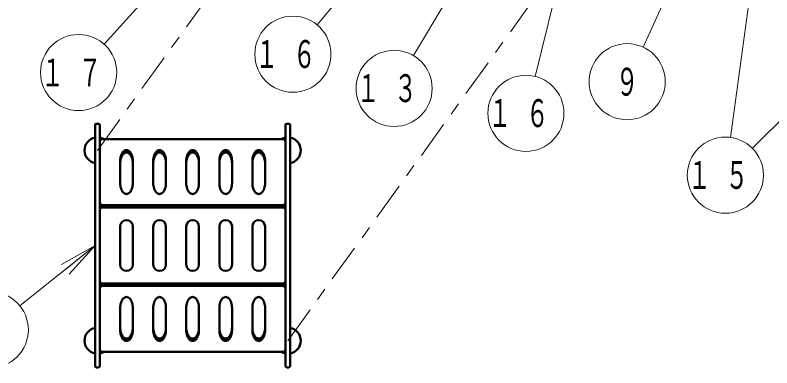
# Model space of a CAD drawing. Units: millimetres on the paper, scale 1:50. Extents: x -385 to 0, y -594 to 267.
# Drawn here: x -266.2 to -206.6, y 135.5 to 163.3 of the extents above; entities that cross this region are included whole.
import ezdxf
from ezdxf.enums import TextEntityAlignment as Align

# ---------------------------------------------------------------- set-up
doc = ezdxf.new("R2010")
doc.units = ezdxf.units.MM
doc.linetypes.add('USER2', pattern=[6, 3, -1, 1, -1])
doc.layers.add('LY_1', color=140, linetype='Continuous', lineweight=50)
doc.styles.add('ＭＳ ゴシック', font='')
doc.styles.get('ＭＳ ゴシック').set_extended_font_data('MS Gothic')

msp = doc.modelspace()

# ---------------------------------------------------------------- linework, layer by layer
at = {"layer": 'LY_1', "color": 7, "linetype": 'USER2', "lineweight": 13}
for p, q in [((-259.71, 152.624), (-237.875, 182.936)), ((-244.71, 137.624), (-222.875, 167.936))]:
    msp.add_line(p, q, dxfattribs=at)
at = {"layer": 'LY_1', "color": 7, "lineweight": 13}
for p, q in [((-252.905, 167.936), (-259.181, 160.982)), ((-237.905, 167.936), (-242.398, 162.509)), ((-230.375, 167.556), (-234.805, 160.086)), ((-222.875, 167.936), (-225.228, 158.452)), ((-213.59, 167.596), (-216.725, 160.76)), ((-207.875, 167.936), (-209.828, 153.641)), ((-192.875, 167.936), (-208.107, 152.784)), ((-259.9, 145.124), (-265.815, 140.363)), ((-262.551, 143.633), (-259.9, 145.124)), ((-259.9, 145.124), (-262.237, 143.243)), ((-259.9, 145.124), (-261.924, 142.854))]:
    msp.add_line(p, q, dxfattribs=at)
at = {"layer": 'LY_1'}
for p, q in [((-259.9, 154.624), (-259.9, 135.624)), ((-259.8, 154.724), (-259.62, 154.724)), ((-259.52, 154.624), (-259.52, 135.624)), ((-244.9, 154.624), (-244.9, 135.624)), ((-244.8, 154.724), (-244.62, 154.724)), ((-244.52, 154.624), (-244.52, 135.624)), ((-259.32, 153.51), (-245.1, 153.51)), ((-257.92, 150.046), (-257.92, 151.778)), ((-256.92, 150.046), (-256.92, 151.778)), ((-255.315, 150.046), (-255.315, 151.778)), ((-254.315, 150.046), (-254.315, 151.778)), ((-252.71, 150.046), (-252.71, 151.778)), ((-251.71, 150.046), (-251.71, 151.778)), ((-250.105, 150.046), (-250.105, 151.778)), ((-249.105, 150.046), (-249.105, 151.778)), ((-247.5, 150.046), (-247.5, 151.778)), ((-246.5, 150.046), (-246.5, 151.778)), ((-259.52, 147.924), (-259.52, 142.324)), ((-259.32, 148.314), (-245.1, 148.314)), ((-259.32, 148.124), (-245.1, 148.124)), ((-244.9, 147.924), (-244.9, 142.324)), ((-257.92, 146.624), (-257.92, 143.624)), ((-256.92, 146.624), (-256.92, 143.624)), ((-255.315, 146.624), (-255.315, 143.624)), ((-254.315, 146.624), (-254.315, 143.624)), ((-252.71, 146.624), (-252.71, 143.624)), ((-251.71, 146.624), (-251.71, 143.624)), ((-250.105, 146.624), (-250.105, 143.624)), ((-249.105, 146.624), (-249.105, 143.624)), ((-247.5, 146.624), (-247.5, 143.624)), ((-246.5, 146.624), (-246.5, 143.624)), ((-259.32, 142.124), (-245.1, 142.124)), ((-259.32, 141.934), (-245.1, 141.934)), ((-257.92, 140.202), (-257.92, 138.47)), ((-256.92, 140.202), (-256.92, 138.47)), ((-255.315, 140.202), (-255.315, 138.47)), ((-254.315, 140.202), (-254.315, 138.47)), ((-252.71, 140.202), (-252.71, 138.47)), ((-251.71, 140.202), (-251.71, 138.47)), ((-250.105, 140.202), (-250.105, 138.47)), ((-249.105, 140.202), (-249.105, 138.47)), ((-247.5, 140.202), (-247.5, 138.47)), ((-246.5, 140.202), (-246.5, 138.47)), ((-259.32, 136.738), (-245.1, 136.738)), ((-259.8, 135.524), (-259.62, 135.524)), ((-244.8, 135.524), (-244.62, 135.524))]:
    msp.add_line(p, q, dxfattribs=at)
for points in [[(-257.92, 151.778), (-257.916, 151.891), (-257.903, 152.003), (-257.882, 152.11), (-257.853, 152.211), (-257.817, 152.306), (-257.774, 152.391), (-257.725, 152.465), (-257.67, 152.528), (-257.612, 152.578), (-257.55, 152.615), (-257.486, 152.637), (-257.42, 152.644), (-257.355, 152.637), (-257.291, 152.615), (-257.229, 152.578), (-257.17, 152.528), (-257.116, 152.465), (-257.067, 152.391), (-257.024, 152.306), (-256.987, 152.211), (-256.958, 152.11), (-256.937, 152.003), (-256.925, 151.891), (-256.92, 151.778)], [(-255.315, 151.778), (-255.311, 151.891), (-255.298, 152.003), (-255.277, 152.11), (-255.248, 152.211), (-255.212, 152.306), (-255.169, 152.391), (-255.12, 152.465), (-255.065, 152.528), (-255.007, 152.578), (-254.945, 152.615), (-254.881, 152.637), (-254.815, 152.644), (-254.75, 152.637), (-254.686, 152.615), (-254.624, 152.578), (-254.565, 152.528), (-254.511, 152.465), (-254.462, 152.391), (-254.419, 152.306), (-254.382, 152.211), (-254.353, 152.11), (-254.332, 152.003), (-254.32, 151.891), (-254.315, 151.778)], [(-252.71, 151.778), (-252.706, 151.891), (-252.693, 152.003), (-252.672, 152.11), (-252.643, 152.211), (-252.607, 152.306), (-252.564, 152.391), (-252.515, 152.465), (-252.46, 152.528), (-252.402, 152.578), (-252.34, 152.615), (-252.276, 152.637), (-252.21, 152.644), (-252.145, 152.637), (-252.081, 152.615), (-252.019, 152.578), (-251.96, 152.528), (-251.906, 152.465), (-251.857, 152.391), (-251.814, 152.306), (-251.777, 152.211), (-251.748, 152.11), (-251.727, 152.003), (-251.715, 151.891), (-251.71, 151.778)], [(-250.105, 151.778), (-250.101, 151.891), (-250.088, 152.003), (-250.067, 152.11), (-250.038, 152.211), (-250.002, 152.306), (-249.959, 152.391), (-249.91, 152.465), (-249.855, 152.528), (-249.797, 152.578), (-249.735, 152.615), (-249.671, 152.637), (-249.605, 152.644), (-249.54, 152.637), (-249.476, 152.615), (-249.414, 152.578), (-249.355, 152.528), (-249.301, 152.465), (-249.252, 152.391), (-249.209, 152.306), (-249.172, 152.211), (-249.143, 152.11), (-249.122, 152.003), (-249.11, 151.891), (-249.105, 151.778)], [(-247.5, 151.778), (-247.496, 151.891), (-247.483, 152.003), (-247.462, 152.11), (-247.433, 152.211), (-247.397, 152.306), (-247.354, 152.391), (-247.305, 152.465), (-247.25, 152.528), (-247.192, 152.578), (-247.13, 152.615), (-247.066, 152.637), (-247, 152.644), (-246.935, 152.637), (-246.871, 152.615), (-246.809, 152.578), (-246.75, 152.528), (-246.696, 152.465), (-246.647, 152.391), (-246.604, 152.306), (-246.567, 152.211), (-246.538, 152.11), (-246.517, 152.003), (-246.505, 151.891), (-246.5, 151.778)], [(-257.92, 151.588), (-257.916, 151.701), (-257.903, 151.813), (-257.882, 151.92), (-257.853, 152.021), (-257.817, 152.116), (-257.774, 152.201), (-257.725, 152.275), (-257.67, 152.338), (-257.612, 152.388), (-257.55, 152.425), (-257.486, 152.447), (-257.42, 152.454), (-257.355, 152.447), (-257.291, 152.425), (-257.229, 152.388), (-257.17, 152.338), (-257.116, 152.275), (-257.067, 152.201), (-257.024, 152.116), (-256.987, 152.021), (-256.958, 151.92), (-256.937, 151.813), (-256.925, 151.701), (-256.92, 151.588)], [(-255.315, 151.588), (-255.311, 151.701), (-255.298, 151.813), (-255.277, 151.92), (-255.248, 152.021), (-255.212, 152.116), (-255.169, 152.201), (-255.12, 152.275), (-255.065, 152.338), (-255.007, 152.388), (-254.945, 152.425), (-254.881, 152.447), (-254.815, 152.454), (-254.75, 152.447), (-254.686, 152.425), (-254.624, 152.388), (-254.565, 152.338), (-254.511, 152.275), (-254.462, 152.201), (-254.419, 152.116), (-254.382, 152.021), (-254.353, 151.92), (-254.332, 151.813), (-254.32, 151.701), (-254.315, 151.588)], [(-252.71, 151.588), (-252.706, 151.701), (-252.693, 151.813), (-252.672, 151.92), (-252.643, 152.021), (-252.607, 152.116), (-252.564, 152.201), (-252.515, 152.275), (-252.46, 152.338), (-252.402, 152.388), (-252.34, 152.425), (-252.276, 152.447), (-252.21, 152.454), (-252.145, 152.447), (-252.081, 152.425), (-252.019, 152.388), (-251.96, 152.338), (-251.906, 152.275), (-251.857, 152.201), (-251.814, 152.116), (-251.777, 152.021), (-251.748, 151.92), (-251.727, 151.813), (-251.715, 151.701), (-251.71, 151.588)], [(-250.105, 151.588), (-250.101, 151.701), (-250.088, 151.813), (-250.067, 151.92), (-250.038, 152.021), (-250.002, 152.116), (-249.959, 152.201), (-249.91, 152.275), (-249.855, 152.338), (-249.797, 152.388), (-249.735, 152.425), (-249.671, 152.447), (-249.605, 152.454), (-249.54, 152.447), (-249.476, 152.425), (-249.414, 152.388), (-249.355, 152.338), (-249.301, 152.275), (-249.252, 152.201), (-249.209, 152.116), (-249.172, 152.021), (-249.143, 151.92), (-249.122, 151.813), (-249.11, 151.701), (-249.105, 151.588)], [(-247.5, 151.588), (-247.496, 151.701), (-247.483, 151.813), (-247.462, 151.92), (-247.433, 152.021), (-247.397, 152.116), (-247.354, 152.201), (-247.305, 152.275), (-247.25, 152.338), (-247.192, 152.388), (-247.13, 152.425), (-247.066, 152.447), (-247, 152.454), (-246.935, 152.447), (-246.871, 152.425), (-246.809, 152.388), (-246.75, 152.338), (-246.696, 152.275), (-246.647, 152.201), (-246.604, 152.116), (-246.567, 152.021), (-246.538, 151.92), (-246.517, 151.813), (-246.505, 151.701), (-246.5, 151.588)], [(-257.92, 150.046), (-257.916, 149.933), (-257.903, 149.822), (-257.882, 149.715), (-257.853, 149.613), (-257.817, 149.519), (-257.774, 149.434), (-257.725, 149.359), (-257.67, 149.296), (-257.612, 149.246), (-257.55, 149.21), (-257.486, 149.188), (-257.42, 149.18), (-257.355, 149.188), (-257.291, 149.21), (-257.229, 149.246), (-257.17, 149.296), (-257.116, 149.359), (-257.067, 149.434), (-257.024, 149.519), (-256.987, 149.613), (-256.958, 149.715), (-256.937, 149.822), (-256.925, 149.933), (-256.92, 150.046)], [(-255.315, 150.046), (-255.311, 149.933), (-255.298, 149.822), (-255.277, 149.715), (-255.248, 149.613), (-255.212, 149.519), (-255.169, 149.434), (-255.12, 149.359), (-255.065, 149.296), (-255.007, 149.246), (-254.945, 149.21), (-254.881, 149.188), (-254.815, 149.18), (-254.75, 149.188), (-254.686, 149.21), (-254.624, 149.246), (-254.565, 149.296), (-254.511, 149.359), (-254.462, 149.434), (-254.419, 149.519), (-254.382, 149.613), (-254.353, 149.715), (-254.332, 149.822), (-254.32, 149.933), (-254.315, 150.046)], [(-252.71, 150.046), (-252.706, 149.933), (-252.693, 149.822), (-252.672, 149.715), (-252.643, 149.613), (-252.607, 149.519), (-252.564, 149.434), (-252.515, 149.359), (-252.46, 149.296), (-252.402, 149.246), (-252.34, 149.21), (-252.276, 149.188), (-252.21, 149.18), (-252.145, 149.188), (-252.081, 149.21), (-252.019, 149.246), (-251.96, 149.296), (-251.906, 149.359), (-251.857, 149.434), (-251.814, 149.519), (-251.777, 149.613), (-251.748, 149.715), (-251.727, 149.822), (-251.715, 149.933), (-251.71, 150.046)], [(-250.105, 150.046), (-250.101, 149.933), (-250.088, 149.822), (-250.067, 149.715), (-250.038, 149.613), (-250.002, 149.519), (-249.959, 149.434), (-249.91, 149.359), (-249.855, 149.296), (-249.797, 149.246), (-249.735, 149.21), (-249.671, 149.188), (-249.605, 149.18), (-249.54, 149.188), (-249.476, 149.21), (-249.414, 149.246), (-249.355, 149.296), (-249.301, 149.359), (-249.252, 149.434), (-249.209, 149.519), (-249.172, 149.613), (-249.143, 149.715), (-249.122, 149.822), (-249.11, 149.933), (-249.105, 150.046)], [(-247.5, 150.046), (-247.496, 149.933), (-247.483, 149.822), (-247.462, 149.715), (-247.433, 149.613), (-247.397, 149.519), (-247.354, 149.434), (-247.305, 149.359), (-247.25, 149.296), (-247.192, 149.246), (-247.13, 149.21), (-247.066, 149.188), (-247, 149.18), (-246.935, 149.188), (-246.871, 149.21), (-246.809, 149.246), (-246.75, 149.296), (-246.696, 149.359), (-246.647, 149.434), (-246.604, 149.519), (-246.567, 149.613), (-246.538, 149.715), (-246.517, 149.822), (-246.505, 149.933), (-246.5, 150.046)], [(-257.92, 140.202), (-257.916, 140.315), (-257.903, 140.426), (-257.882, 140.534), (-257.853, 140.635), (-257.817, 140.729), (-257.774, 140.815), (-257.725, 140.889), (-257.67, 140.952), (-257.612, 141.002), (-257.55, 141.039), (-257.486, 141.061), (-257.42, 141.068), (-257.355, 141.061), (-257.291, 141.039), (-257.229, 141.002), (-257.17, 140.952), (-257.116, 140.889), (-257.067, 140.815), (-257.024, 140.729), (-256.987, 140.635), (-256.958, 140.534), (-256.937, 140.426), (-256.925, 140.315), (-256.92, 140.202)], [(-255.315, 140.202), (-255.311, 140.315), (-255.298, 140.426), (-255.277, 140.534), (-255.248, 140.635), (-255.212, 140.729), (-255.169, 140.815), (-255.12, 140.889), (-255.065, 140.952), (-255.007, 141.002), (-254.945, 141.039), (-254.881, 141.061), (-254.815, 141.068), (-254.75, 141.061), (-254.686, 141.039), (-254.624, 141.002), (-254.565, 140.952), (-254.511, 140.889), (-254.462, 140.815), (-254.419, 140.729), (-254.382, 140.635), (-254.353, 140.534), (-254.332, 140.426), (-254.32, 140.315), (-254.315, 140.202)], [(-252.71, 140.202), (-252.706, 140.315), (-252.693, 140.426), (-252.672, 140.534), (-252.643, 140.635), (-252.607, 140.729), (-252.564, 140.815), (-252.515, 140.889), (-252.46, 140.952), (-252.402, 141.002), (-252.34, 141.039), (-252.276, 141.061), (-252.21, 141.068), (-252.145, 141.061), (-252.081, 141.039), (-252.019, 141.002), (-251.96, 140.952), (-251.906, 140.889), (-251.857, 140.815), (-251.814, 140.729), (-251.777, 140.635), (-251.748, 140.534), (-251.727, 140.426), (-251.715, 140.315), (-251.71, 140.202)], [(-250.105, 140.202), (-250.101, 140.315), (-250.088, 140.426), (-250.067, 140.534), (-250.038, 140.635), (-250.002, 140.729), (-249.959, 140.815), (-249.91, 140.889), (-249.855, 140.952), (-249.797, 141.002), (-249.735, 141.039), (-249.671, 141.061), (-249.605, 141.068), (-249.54, 141.061), (-249.476, 141.039), (-249.414, 141.002), (-249.355, 140.952), (-249.301, 140.889), (-249.252, 140.815), (-249.209, 140.729), (-249.172, 140.635), (-249.143, 140.534), (-249.122, 140.426), (-249.11, 140.315), (-249.105, 140.202)], [(-247.5, 140.202), (-247.496, 140.315), (-247.483, 140.426), (-247.462, 140.534), (-247.433, 140.635), (-247.397, 140.729), (-247.354, 140.815), (-247.305, 140.889), (-247.25, 140.952), (-247.192, 141.002), (-247.13, 141.039), (-247.066, 141.061), (-247, 141.068), (-246.935, 141.061), (-246.871, 141.039), (-246.809, 141.002), (-246.75, 140.952), (-246.696, 140.889), (-246.647, 140.815), (-246.604, 140.729), (-246.567, 140.635), (-246.538, 140.534), (-246.517, 140.426), (-246.505, 140.315), (-246.5, 140.202)], [(-257.92, 138.66), (-257.916, 138.547), (-257.903, 138.436), (-257.882, 138.329), (-257.853, 138.227), (-257.817, 138.133), (-257.774, 138.048), (-257.725, 137.973), (-257.67, 137.91), (-257.612, 137.86), (-257.55, 137.824), (-257.486, 137.802), (-257.42, 137.794), (-257.355, 137.802), (-257.291, 137.824), (-257.229, 137.86), (-257.17, 137.91), (-257.116, 137.973), (-257.067, 138.048), (-257.024, 138.133), (-256.987, 138.227), (-256.958, 138.329), (-256.937, 138.436), (-256.925, 138.547), (-256.92, 138.66)], [(-257.92, 138.47), (-257.916, 138.357), (-257.903, 138.246), (-257.882, 138.139), (-257.853, 138.037), (-257.817, 137.943), (-257.774, 137.858), (-257.725, 137.783), (-257.67, 137.72), (-257.612, 137.67), (-257.55, 137.634), (-257.486, 137.612), (-257.42, 137.604), (-257.355, 137.612), (-257.291, 137.634), (-257.229, 137.67), (-257.17, 137.72), (-257.116, 137.783), (-257.067, 137.858), (-257.024, 137.943), (-256.987, 138.037), (-256.958, 138.139), (-256.937, 138.246), (-256.925, 138.357), (-256.92, 138.47)], [(-255.315, 138.66), (-255.311, 138.547), (-255.298, 138.436), (-255.277, 138.329), (-255.248, 138.227), (-255.212, 138.133), (-255.169, 138.048), (-255.12, 137.973), (-255.065, 137.91), (-255.007, 137.86), (-254.945, 137.824), (-254.881, 137.802), (-254.815, 137.794), (-254.75, 137.802), (-254.686, 137.824), (-254.624, 137.86), (-254.565, 137.91), (-254.511, 137.973), (-254.462, 138.048), (-254.419, 138.133), (-254.382, 138.227), (-254.353, 138.329), (-254.332, 138.436), (-254.32, 138.547), (-254.315, 138.66)], [(-255.315, 138.47), (-255.311, 138.357), (-255.298, 138.246), (-255.277, 138.139), (-255.248, 138.037), (-255.212, 137.943), (-255.169, 137.858), (-255.12, 137.783), (-255.065, 137.72), (-255.007, 137.67), (-254.945, 137.634), (-254.881, 137.612), (-254.815, 137.604), (-254.75, 137.612), (-254.686, 137.634), (-254.624, 137.67), (-254.565, 137.72), (-254.511, 137.783), (-254.462, 137.858), (-254.419, 137.943), (-254.382, 138.037), (-254.353, 138.139), (-254.332, 138.246), (-254.32, 138.357), (-254.315, 138.47)], [(-252.71, 138.66), (-252.706, 138.547), (-252.693, 138.436), (-252.672, 138.329), (-252.643, 138.227), (-252.607, 138.133), (-252.564, 138.048), (-252.515, 137.973), (-252.46, 137.91), (-252.402, 137.86), (-252.34, 137.824), (-252.276, 137.802), (-252.21, 137.794), (-252.145, 137.802), (-252.081, 137.824), (-252.019, 137.86), (-251.96, 137.91), (-251.906, 137.973), (-251.857, 138.048), (-251.814, 138.133), (-251.777, 138.227), (-251.748, 138.329), (-251.727, 138.436), (-251.715, 138.547), (-251.71, 138.66)], [(-252.71, 138.47), (-252.706, 138.357), (-252.693, 138.246), (-252.672, 138.139), (-252.643, 138.037), (-252.607, 137.943), (-252.564, 137.858), (-252.515, 137.783), (-252.46, 137.72), (-252.402, 137.67), (-252.34, 137.634), (-252.276, 137.612), (-252.21, 137.604), (-252.145, 137.612), (-252.081, 137.634), (-252.019, 137.67), (-251.96, 137.72), (-251.906, 137.783), (-251.857, 137.858), (-251.814, 137.943), (-251.777, 138.037), (-251.748, 138.139), (-251.727, 138.246), (-251.715, 138.357), (-251.71, 138.47)], [(-250.105, 138.66), (-250.101, 138.547), (-250.088, 138.436), (-250.067, 138.329), (-250.038, 138.227), (-250.002, 138.133), (-249.959, 138.048), (-249.91, 137.973), (-249.855, 137.91), (-249.797, 137.86), (-249.735, 137.824), (-249.671, 137.802), (-249.605, 137.794), (-249.54, 137.802), (-249.476, 137.824), (-249.414, 137.86), (-249.355, 137.91), (-249.301, 137.973), (-249.252, 138.048), (-249.209, 138.133), (-249.172, 138.227), (-249.143, 138.329), (-249.122, 138.436), (-249.11, 138.547), (-249.105, 138.66)], [(-250.105, 138.47), (-250.101, 138.357), (-250.088, 138.246), (-250.067, 138.139), (-250.038, 138.037), (-250.002, 137.943), (-249.959, 137.858), (-249.91, 137.783), (-249.855, 137.72), (-249.797, 137.67), (-249.735, 137.634), (-249.671, 137.612), (-249.605, 137.604), (-249.54, 137.612), (-249.476, 137.634), (-249.414, 137.67), (-249.355, 137.72), (-249.301, 137.783), (-249.252, 137.858), (-249.209, 137.943), (-249.172, 138.037), (-249.143, 138.139), (-249.122, 138.246), (-249.11, 138.357), (-249.105, 138.47)], [(-247.5, 138.66), (-247.496, 138.547), (-247.483, 138.436), (-247.462, 138.329), (-247.433, 138.227), (-247.397, 138.133), (-247.354, 138.048), (-247.305, 137.973), (-247.25, 137.91), (-247.192, 137.86), (-247.13, 137.824), (-247.066, 137.802), (-247, 137.794), (-246.935, 137.802), (-246.871, 137.824), (-246.809, 137.86), (-246.75, 137.91), (-246.696, 137.973), (-246.647, 138.048), (-246.604, 138.133), (-246.567, 138.227), (-246.538, 138.329), (-246.517, 138.436), (-246.505, 138.547), (-246.5, 138.66)], [(-247.5, 138.47), (-247.496, 138.357), (-247.483, 138.246), (-247.462, 138.139), (-247.433, 138.037), (-247.397, 137.943), (-247.354, 137.858), (-247.305, 137.783), (-247.25, 137.72), (-247.192, 137.67), (-247.13, 137.634), (-247.066, 137.612), (-247, 137.604), (-246.935, 137.612), (-246.871, 137.634), (-246.809, 137.67), (-246.75, 137.72), (-246.696, 137.783), (-246.647, 137.858), (-246.604, 137.943), (-246.567, 138.037), (-246.538, 138.139), (-246.517, 138.246), (-246.505, 138.357), (-246.5, 138.47)]]:
    msp.add_lwpolyline(points, dxfattribs=at)
at = {"layer": 'LY_1', "color": 7, "lineweight": 13}
for centre in [(-244.311, 160.198), (-261.191, 158.755), (-217.975, 158.033), (-236.335, 157.506), (-225.951, 155.541), (-210.234, 150.668), (-210.234, 150.668), (-268.152, 138.482)]:
    msp.add_circle(centre, 3, dxfattribs=at)
at = {"layer": 'LY_1'}
for centre, radius, start, end in [((-259.8, 154.624), 0.1, 90, 180), ((-259.62, 154.624), 0.1, 0, 90), ((-244.8, 154.624), 0.1, 90, 180), ((-244.62, 154.624), 0.1, 0, 90), ((-259.71, 152.624), 1.016, 100.77822, 259.22178), ((-259.71, 152.624), 1.016, 60.71499, 79.22178), ((-259.32, 153.31), 0.2, 90, 180), ((-244.71, 152.624), 1.016, 100.77822, 119.28501), ((-245.1, 153.31), 0.2, 0, 90), ((-244.71, 152.624), 1.016, 280.77822, 79.22178), ((-259.32, 148.514), 0.2, 180, 270), ((-245.1, 148.514), 0.2, 270, 0), ((-259.32, 148.324), 0.2, 180, 270), ((-259.32, 147.924), 0.2, 90, 180), ((-245.1, 148.324), 0.2, 270, 0), ((-245.1, 147.924), 0.2, 0, 90), ((-257.42, 146.624), 0.5, 0, 180), ((-254.815, 146.624), 0.5, 0, 180), ((-252.21, 146.624), 0.5, 0, 180), ((-249.605, 146.624), 0.5, 0, 180), ((-247, 146.624), 0.5, 0, 180), ((-257.42, 143.624), 0.5, 180, 0), ((-254.815, 143.624), 0.5, 180, 0), ((-252.21, 143.624), 0.5, 180, 0), ((-249.605, 143.624), 0.5, 180, 0), ((-247, 143.624), 0.5, 180, 0), ((-259.32, 142.324), 0.2, 180, 270), ((-259.32, 141.924), 0.2, 90, 180), ((-259.32, 141.734), 0.2, 90, 180), ((-245.1, 142.324), 0.2, 270, 0), ((-245.1, 141.924), 0.2, 0, 90), ((-245.1, 141.734), 0.2, 0, 90), ((-259.71, 137.624), 1.016, 100.77822, 259.22178), ((-244.71, 137.624), 1.016, 280.77822, 79.22178), ((-259.32, 136.938), 0.2, 180, 270), ((-259.71, 137.624), 1.016, 280.77822, 299.28501), ((-244.71, 137.624), 1.016, 240.71499, 259.22178), ((-245.1, 136.938), 0.2, 270, 0), ((-259.8, 135.624), 0.1, 180, 270), ((-259.62, 135.624), 0.1, 270, 0), ((-244.8, 135.624), 0.1, 180, 270), ((-244.62, 135.624), 0.1, 270, 0)]:
    msp.add_arc(centre, radius, start, end, dxfattribs=at)

# ---------------------------------------------------------------- texts
at = {"layer": 'LY_1', "color": 7, "style": 'ＭＳ ゴシック', "width": 0.6}
msp.add_text('９', height=2.199, dxfattribs=at).set_placement((-217.975, 158.033), align=Align.MIDDLE_CENTER)
at = {"layer": 'LY_1', "color": 7, "char_height": 2.199, "attachment_point": 5, "style": 'ＭＳ ゴシック'}
for s, insert in [('\\T1.64;\\W0.6;１６', (-244.311, 160.198)), ('\\T1.64;\\W0.6;１７', (-261.191, 158.755)), ('\\T1.64;\\W0.6;１３', (-236.335, 157.506)), ('\\T1.64;\\W0.6;１６', (-225.951, 155.541)), ('\\T1.64;\\W0.6;１５', (-210.234, 150.668))]:
    msp.add_mtext(s, dxfattribs=dict(at, insert=insert))

doc.saveas('drawing.dxf')
